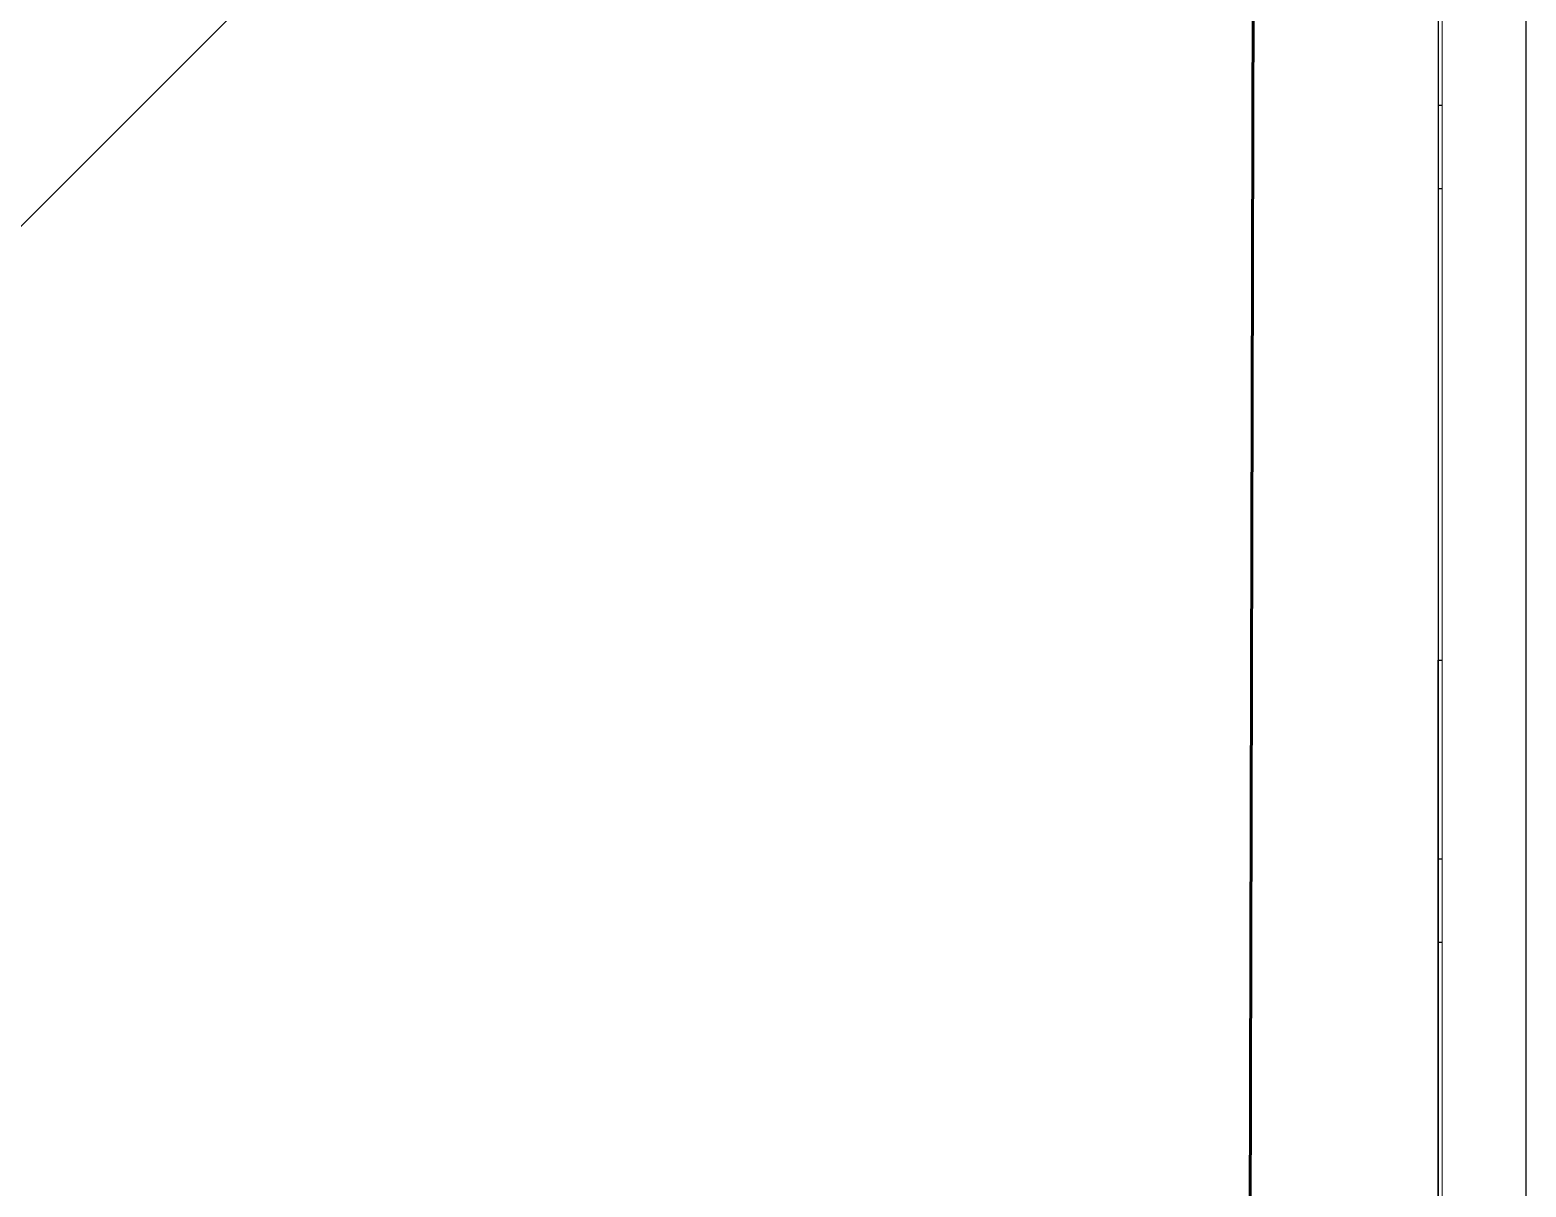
# Model space of a CAD drawing. Header units: millimetres. Extents: x -164500 to 426394, y -23753 to 102118.
# Drawn here: x 106837.5 to 107194.7, y 7921.8 to 8198.1 of the extents above; entities that cross this region are included whole.
import ezdxf

# ---------------------------------------------------------------- set-up
doc = ezdxf.new("R2010")
doc.units = ezdxf.units.MM
for name, color, linetype, lineweight in [('0) шлифовка', 5, 'Continuous', 60), ('1.4) Плинтус ПЛ-4', 6, 'Continuous', 60), ('5.2) Л-1 Линолеум', 100, 'Continuous', 30), ('7.1) НЗ Стяжка на теплый пол', 160, 'Continuous', 30), ('A-FLOR', 7, 'Continuous', 9), ('A-GENM-3', 7, 'Continuous', 5)]:
    doc.layers.add(name, color=color, linetype=linetype, lineweight=lineweight)
doc.layers.add('2) защита вин плитк', color=6, linetype='Continuous')
doc.layers.add('3.2.1) Нал-ой пол 4 вып', color=3, linetype='Continuous')

# ---------------------------------------------------------------- blocks, each defined once
blk = doc.blocks.new('Рисунок_горы - Рисунок_горы-31934381-Объем проектирования 1 этажа')
at = {"layer": 'A-GENM-3'}
for p, q in [((107109, 10341.4), (107109, 6202.65)), ((107109, 8078.45), (107109, 8246.37))]:
    blk.add_line(p, q, dxfattribs=at)
for points, knots in [([(107109, 8222.65), (107109, 8222.65), (107109, 8266.99), (107109, 8298.07), (107109, 8323.36)], [0.82222222, 0.82222222, 0.82222222, 0.82222222, 0.82222223, 0.83345188, 0.83345188, 0.83345188, 0.83345188]), ([(107109, 8246.37), (107109, 8246.37), (107109, 8246.28), (107109, 8246.18), (107109, 8246.07)], [0.7111111111, 0.7111111111, 0.7111111111, 0.7111111111, 0.7111111211, 0.7112541343, 0.7112541343, 0.7112541343, 0.7112541343]), ([(107109, 8148.48), (107109, 8148.48), (107109, 8172.61), (107109, 8198.1), (107109, 8222.65)], [0.8, 0.8, 0.8, 0.8, 0.80000001, 0.82222222, 0.82222222, 0.82222222, 0.82222222]), ([(107109, 8222.65), (107109, 8222.65), (107109, 8198.1), (107109, 8172.61), (107109, 8148.48)], [0.258992806, 0.258992806, 0.258992806, 0.258992806, 0.258992816, 0.26618705, 0.26618705, 0.26618705, 0.26618705]), ([(107109, 7955.53), (107109, 7955.53), (107109, 8012.16), (107109, 8097.93), (107109, 8148.48)], [0.77777778, 0.77777778, 0.77777778, 0.77777778, 0.77777779, 0.8, 0.8, 0.8, 0.8]), ([(107109, 8148.48), (107109, 8148.48), (107109, 8097.93), (107109, 8012.16), (107109, 7955.53)], [0.26618705, 0.26618705, 0.26618705, 0.26618705, 0.26618706, 0.273381295, 0.273381295, 0.273381295, 0.273381295])]:
    blk.add_open_spline(points, degree=3, knots=knots, dxfattribs=at)
for points in [[(107109, 8323.36), (107109, 8298.07), (107109, 8266.99), (107109, 8222.65)], [(107109, 8246.07), (107109, 8246.06), (107109, 8246.05), (107109, 8246.03)], [(107109, 8246.03), (107109, 8246.03), (107109, 8246.02), (107109, 8246.01)], [(107109, 8246.01), (107109, 8245.94), (107109, 8245.87), (107109, 8245.8)], [(107109, 8245.8), (107109, 8245.79), (107109, 8245.78), (107109, 8245.77)], [(107109, 8245.77), (107109, 8245.75), (107109, 8245.73), (107109, 8245.71)], [(107109, 8245.71), (107109, 8245.66), (107109, 8245.61), (107109, 8245.56)], [(107109, 8245.56), (107109, 8245.55), (107109, 8245.54), (107109, 8245.53)], [(107109, 8245.53), (107109, 8245.52), (107109, 8245.5), (107109, 8245.49)], [(107109, 8245.49), (107109, 8245.47), (107109, 8245.44), (107109, 8245.42)], [(107109, 8245.42), (107109, 8245.41), (107109, 8245.39), (107109, 8245.38)], [(107109, 8245.38), (107109, 8245.36), (107109, 8245.34), (107109, 8245.33)], [(107109, 8245.33), (107109, 8245.32), (107109, 8245.31), (107109, 8245.3)], [(107109, 8245.3), (107109, 8245.28), (107109, 8245.27), (107109, 8245.26)], [(107109, 8245.26), (107109, 8245.26), (107109, 8245.25), (107109, 8245.25)], [(107109, 8245.25), (107109, 8245.23), (107109, 8245.22), (107109, 8245.21)], [(107109, 8245.21), (107109, 8245.2), (107109, 8245.19), (107109, 8245.18)], [(107109, 8245.18), (107109, 8244.37), (107109, 8243.34), (107109, 8242.12)], [(107109, 8242.12), (107109, 8241.17), (107109, 8240.09), (107109, 8238.91)], [(107109, 8238.91), (107109, 8238.89), (107109, 8238.88), (107109, 8238.87)], [(107109, 8238.87), (107109, 8238.86), (107109, 8238.85), (107109, 8238.84)], [(107109, 8238.84), (107109, 8238.83), (107109, 8238.82), (107109, 8238.81)], [(107109, 8238.81), (107109, 8238.8), (107109, 8238.79), (107109, 8238.78)], [(107109, 8238.78), (107109, 8238.77), (107109, 8238.76), (107109, 8238.75)], [(107109, 8238.75), (107109, 8238.74), (107109, 8238.73), (107109, 8238.72)], [(107109, 8238.72), (107109, 8238.7), (107109, 8238.69), (107109, 8238.68)], [(107109, 8238.68), (107109, 8238.67), (107109, 8238.66), (107109, 8238.65)], [(107109, 8238.65), (107109, 8238.64), (107109, 8238.63), (107109, 8238.62)], [(107109, 8238.62), (107109, 8238.61), (107109, 8238.6), (107109, 8238.59)], [(107109, 8238.59), (107109, 8238.58), (107109, 8238.57), (107109, 8238.56)], [(107109, 8238.56), (107109, 8238.54), (107109, 8238.53), (107109, 8238.52)], [(107109, 8238.52), (107109, 8238.51), (107109, 8238.5), (107109, 8238.49)], [(107109, 8238.49), (107109, 8238.48), (107109, 8238.47), (107109, 8238.46)], [(107109, 8238.46), (107109, 8238.45), (107109, 8238.44), (107109, 8238.43)], [(107109, 8238.43), (107109, 8238.42), (107109, 8238.41), (107109, 8238.39)], [(107109, 8238.39), (107109, 8238.38), (107109, 8238.37), (107109, 8238.36)], [(107109, 8238.36), (107109, 8238.35), (107109, 8238.34), (107109, 8238.33)], [(107109, 8238.33), (107109, 8238.32), (107109, 8238.31), (107109, 8238.3)], [(107109, 8238.3), (107109, 8238.29), (107109, 8238.28), (107109, 8238.26)], [(107109, 8238.26), (107109, 8238.25), (107109, 8238.24), (107109, 8238.23)], [(107109, 8238.23), (107109, 8238.22), (107109, 8238.21), (107109, 8238.2)], [(107109, 8238.2), (107109, 8238.19), (107109, 8238.18), (107109, 8238.17)], [(107109, 8238.17), (107109, 8238.16), (107109, 8238.15), (107109, 8238.13)], [(107109, 8238.13), (107109, 8238.12), (107109, 8238.11), (107109, 8238.1)], [(107109, 8238.1), (107109, 8238.09), (107109, 8238.08), (107109, 8238.07)], [(107109, 8238.07), (107109, 8238.06), (107109, 8238.05), (107109, 8238.04)], [(107109, 8238.04), (107109, 8238.02), (107109, 8238.01), (107109, 8238)], [(107109, 8238), (107109, 8237.99), (107109, 8237.98), (107109, 8237.97)], [(107109, 8237.97), (107109, 8237.96), (107109, 8237.95), (107109, 8237.94)], [(107109, 8237.94), (107109, 8237.93), (107109, 8237.91), (107109, 8237.9)], [(107109, 8237.9), (107109, 8237.7), (107109, 8237.5), (107109, 8237.3)], [(107109, 8237.3), (107109, 8237.29), (107109, 8237.28), (107109, 8237.27)], [(107109, 8237.27), (107109, 8237.25), (107109, 8237.24), (107109, 8237.23)], [(107109, 8237.23), (107109, 8237.12), (107109, 8237), (107109, 8236.89)], [(107109, 8236.89), (107109, 8236.78), (107109, 8236.68), (107109, 8236.57)], [(107109, 8236.57), (107109, 8236.55), (107109, 8236.53), (107109, 8236.5)], [(107109, 8236.5), (107109, 8236.46), (107109, 8236.41), (107109, 8236.36)], [(107109, 8236.36), (107109, 8236.33), (107109, 8236.29), (107109, 8236.26)], [(107109, 8236.26), (107109, 8236.23), (107109, 8236.21), (107109, 8236.18)], [(107109, 8236.18), (107109, 8236.16), (107109, 8236.14), (107109, 8236.11)], [(107109, 8236.11), (107109, 8236.04), (107109, 8235.97), (107109, 8235.9)], [(107109, 8235.9), (107109, 8235.86), (107109, 8235.83), (107109, 8235.79)], [(107109, 8235.79), (107109, 8235.2), (107109, 8234.59), (107109, 8233.96)], [(107109, 8233.96), (107109, 8233.92), (107109, 8233.88), (107109, 8233.84)], [(107109, 8233.84), (107109, 8233.81), (107109, 8233.79), (107109, 8233.76)], [(107109, 8233.76), (107109, 8233.72), (107109, 8233.68), (107109, 8233.65)], [(107109, 8233.65), (107109, 8233.61), (107109, 8233.57), (107109, 8233.53)], [(107109, 8233.53), (107109, 8233.35), (107109, 8233.16), (107109, 8232.98)], [(107109, 8232.98), (107109, 8232.47), (107109, 8231.96), (107109, 8231.43)], [(107109, 8231.43), (107109, 8231.39), (107109, 8231.35), (107109, 8231.31)], [(107109, 8231.31), (107109, 8231.28), (107109, 8231.25), (107109, 8231.22)], [(107109, 8231.22), (107109, 8231.01), (107109, 8230.8), (107109, 8230.59)], [(107109, 8230.59), (107109, 8230.56), (107109, 8230.53), (107109, 8230.5)], [(107109, 8230.5), (107109, 8230.45), (107109, 8230.39), (107109, 8230.33)], [(107109, 8230.33), (107109, 8230.19), (107109, 8230.05), (107109, 8229.9)], [(107109, 8229.9), (107109, 8229.88), (107109, 8229.85), (107109, 8229.82)], [(107109, 8229.82), (107109, 8229.77), (107109, 8229.73), (107109, 8229.69)], [(107109, 8229.69), (107109, 8229.63), (107109, 8229.57), (107109, 8229.51)], [(107109, 8229.51), (107109, 8229.47), (107109, 8229.43), (107109, 8229.38)], [(107109, 8229.38), (107109, 8229.28), (107109, 8229.18), (107109, 8229.08)], [(107109, 8229.08), (107109, 8229.03), (107109, 8228.99), (107109, 8228.94)], [(107109, 8228.94), (107109, 8225.12), (107109, 8220.79), (107109, 8216.07)], [(107109, 8216.07), (107109, 8216.05), (107109, 8216.03), (107109, 8216.01)], [(107109, 8216.01), (107109, 8216), (107109, 8215.98), (107109, 8215.96)], [(107109, 8215.96), (107109, 8215.94), (107109, 8215.92), (107109, 8215.91)], [(107109, 8215.91), (107109, 8215.89), (107109, 8215.87), (107109, 8215.85)], [(107109, 8215.85), (107109, 8215.83), (107109, 8215.81), (107109, 8215.8)], [(107109, 8215.8), (107109, 8215.78), (107109, 8215.76), (107109, 8215.74)], [(107109, 8215.74), (107109, 8215.72), (107109, 8215.71), (107109, 8215.69)], [(107109, 8215.69), (107109, 8215.67), (107109, 8215.65), (107109, 8215.63)], [(107109, 8215.63), (107109, 8215.61), (107109, 8215.6), (107109, 8215.58)], [(107109, 8215.58), (107109, 8215.56), (107109, 8215.54), (107109, 8215.52)], [(107109, 8215.52), (107109, 8215.5), (107109, 8215.49), (107109, 8215.47)], [(107109, 8215.47), (107109, 8215.45), (107109, 8215.43), (107109, 8215.41)], [(107109, 8215.41), (107109, 8215.39), (107109, 8215.38), (107109, 8215.36)], [(107109, 8215.36), (107109, 8215.34), (107109, 8215.32), (107109, 8215.3)], [(107109, 8215.3), (107109, 8215.28), (107109, 8215.27), (107109, 8215.25)], [(107109, 8215.25), (107109, 8215.23), (107109, 8215.21), (107109, 8215.19)], [(107109, 8215.19), (107109, 8215.17), (107109, 8215.16), (107109, 8215.14)], [(107109, 8215.14), (107109, 8215.12), (107109, 8215.1), (107109, 8215.08)], [(107109, 8215.08), (107109, 8215.06), (107109, 8215.05), (107109, 8215.03)], [(107109, 8215.03), (107109, 8215.01), (107109, 8214.99), (107109, 8214.97)], [(107109, 8214.97), (107109, 8214.95), (107109, 8214.94), (107109, 8214.92)], [(107109, 8214.92), (107109, 8214.9), (107109, 8214.88), (107109, 8214.86)], [(107109, 8214.86), (107109, 8214.84), (107109, 8214.83), (107109, 8214.81)], [(107109, 8214.81), (107109, 8214.79), (107109, 8214.77), (107109, 8214.75)], [(107109, 8214.75), (107109, 8214.73), (107109, 8214.71), (107109, 8214.7)], [(107109, 8214.7), (107109, 8214.68), (107109, 8214.66), (107109, 8214.64)], [(107109, 8214.64), (107109, 8214.62), (107109, 8214.6), (107109, 8214.59)], [(107109, 8214.59), (107109, 8214.57), (107109, 8214.55), (107109, 8214.53)], [(107109, 8214.53), (107109, 8214.51), (107109, 8214.49), (107109, 8214.47)], [(107109, 8214.47), (107109, 8214.46), (107109, 8214.44), (107109, 8214.42)], [(107109, 8214.42), (107109, 8214.4), (107109, 8214.38), (107109, 8214.36)], [(107109, 8214.36), (107109, 8214.03), (107109, 8213.69), (107109, 8213.36)], [(107109, 8213.36), (107109, 8213.34), (107109, 8213.32), (107109, 8213.3)], [(107109, 8213.3), (107109, 8213.28), (107109, 8213.26), (107109, 8213.24)], [(107109, 8213.24), (107109, 8213.06), (107109, 8212.87), (107109, 8212.68)], [(107109, 8212.68), (107109, 8212.51), (107109, 8212.34), (107109, 8212.17)], [(107109, 8212.17), (107109, 8212.13), (107109, 8212.09), (107109, 8212.06)], [(107109, 8212.06), (107109, 8211.98), (107109, 8211.9), (107109, 8211.83)], [(107109, 8211.83), (107109, 8211.77), (107109, 8211.71), (107109, 8211.66)], [(107109, 8211.66), (107109, 8211.62), (107109, 8211.58), (107109, 8211.54)], [(107109, 8211.54), (107109, 8211.5), (107109, 8211.47), (107109, 8211.43)], [(107109, 8211.43), (107109, 8211.31), (107109, 8211.2), (107109, 8211.08)], [(107109, 8211.08), (107109, 8211.03), (107109, 8210.97), (107109, 8210.91)], [(107109, 8210.91), (107109, 8209.97), (107109, 8209.02), (107109, 8208.05)], [(107109, 8208.05), (107109, 8207.99), (107109, 8207.93), (107109, 8207.87)], [(107109, 8207.87), (107109, 8207.83), (107109, 8207.79), (107109, 8207.75)], [(107109, 8207.75), (107109, 8207.69), (107109, 8207.63), (107109, 8207.58)], [(107109, 8207.58), (107109, 8207.52), (107109, 8207.46), (107109, 8207.4)], [(107109, 8207.4), (107109, 8207.12), (107109, 8206.84), (107109, 8206.56)], [(107109, 8206.56), (107109, 8205.8), (107109, 8205.04), (107109, 8204.26)], [(107109, 8204.26), (107109, 8204.2), (107109, 8204.14), (107109, 8204.08)], [(107109, 8204.08), (107109, 8204.04), (107109, 8204), (107109, 8203.96)], [(107109, 8203.96), (107109, 8203.65), (107109, 8203.35), (107109, 8203.04)], [(107109, 8203.04), (107109, 8203), (107109, 8202.96), (107109, 8202.91)], [(107109, 8202.91), (107109, 8202.83), (107109, 8202.75), (107109, 8202.67)], [(107109, 8202.67), (107109, 8202.46), (107109, 8202.26), (107109, 8202.05)], [(107109, 8202.05), (107109, 8202.01), (107109, 8201.97), (107109, 8201.92)], [(107109, 8201.92), (107109, 8201.86), (107109, 8201.8), (107109, 8201.74)], [(107109, 8201.74), (107109, 8201.66), (107109, 8201.57), (107109, 8201.49)], [(107109, 8201.49), (107109, 8201.43), (107109, 8201.37), (107109, 8201.3)], [(107109, 8201.3), (107109, 8201.16), (107109, 8201.01), (107109, 8200.87)], [(107109, 8200.87), (107109, 8200.8), (107109, 8200.74), (107109, 8200.68)], [(107109, 8200.68), (107109, 8195.25), (107109, 8189.52), (107109, 8183.59)], [(107109, 8183.59), (107109, 8183.57), (107109, 8183.55), (107109, 8183.52)], [(107109, 8183.52), (107109, 8183.5), (107109, 8183.48), (107109, 8183.46)], [(107109, 8183.46), (107109, 8183.43), (107109, 8183.41), (107109, 8183.39)], [(107109, 8183.39), (107109, 8183.37), (107109, 8183.34), (107109, 8183.32)], [(107109, 8183.32), (107109, 8183.3), (107109, 8183.27), (107109, 8183.25)], [(107109, 8183.25), (107109, 8183.23), (107109, 8183.21), (107109, 8183.18)], [(107109, 8183.18), (107109, 8183.16), (107109, 8183.14), (107109, 8183.11)], [(107109, 8183.11), (107109, 8183.09), (107109, 8183.07), (107109, 8183.05)], [(107109, 8183.05), (107109, 8183.02), (107109, 8183), (107109, 8182.98)], [(107109, 8182.98), (107109, 8182.95), (107109, 8182.93), (107109, 8182.91)], [(107109, 8182.91), (107109, 8182.89), (107109, 8182.86), (107109, 8182.84)], [(107109, 8182.84), (107109, 8182.82), (107109, 8182.79), (107109, 8182.77)], [(107109, 8182.77), (107109, 8182.75), (107109, 8182.73), (107109, 8182.7)], [(107109, 8182.7), (107109, 8182.68), (107109, 8182.66), (107109, 8182.63)], [(107109, 8182.63), (107109, 8182.61), (107109, 8182.59), (107109, 8182.56)], [(107109, 8182.56), (107109, 8182.54), (107109, 8182.52), (107109, 8182.5)], [(107109, 8182.5), (107109, 8182.47), (107109, 8182.45), (107109, 8182.43)], [(107109, 8182.43), (107109, 8182.4), (107109, 8182.38), (107109, 8182.36)], [(107109, 8182.36), (107109, 8182.34), (107109, 8182.31), (107109, 8182.29)], [(107109, 8182.29), (107109, 8182.27), (107109, 8182.24), (107109, 8182.22)], [(107109, 8182.22), (107109, 8182.2), (107109, 8182.18), (107109, 8182.15)], [(107109, 8182.15), (107109, 8182.13), (107109, 8182.11), (107109, 8182.08)], [(107109, 8182.08), (107109, 8182.06), (107109, 8182.04), (107109, 8182.01)], [(107109, 8182.01), (107109, 8181.99), (107109, 8181.97), (107109, 8181.95)], [(107109, 8181.95), (107109, 8181.92), (107109, 8181.9), (107109, 8181.88)], [(107109, 8181.88), (107109, 8181.85), (107109, 8181.83), (107109, 8181.81)], [(107109, 8181.81), (107109, 8181.79), (107109, 8181.76), (107109, 8181.74)], [(107109, 8181.74), (107109, 8181.72), (107109, 8181.69), (107109, 8181.67)], [(107109, 8181.67), (107109, 8181.65), (107109, 8181.62), (107109, 8181.6)], [(107109, 8181.6), (107109, 8181.58), (107109, 8181.56), (107109, 8181.53)], [(107109, 8181.53), (107109, 8181.51), (107109, 8181.49), (107109, 8181.46)], [(107109, 8181.46), (107109, 8181.05), (107109, 8180.64), (107109, 8180.22)], [(107109, 8180.22), (107109, 8180.2), (107109, 8180.17), (107109, 8180.15)], [(107109, 8180.15), (107109, 8180.13), (107109, 8180.1), (107109, 8180.08)], [(107109, 8180.08), (107109, 8179.85), (107109, 8179.62), (107109, 8179.39)], [(107109, 8179.39), (107109, 8179.18), (107109, 8178.97), (107109, 8178.76)], [(107109, 8178.76), (107109, 8178.71), (107109, 8178.67), (107109, 8178.62)], [(107109, 8178.62), (107109, 8178.53), (107109, 8178.44), (107109, 8178.34)], [(107109, 8178.34), (107109, 8178.27), (107109, 8178.2), (107109, 8178.13)], [(107109, 8178.13), (107109, 8178.09), (107109, 8178.04), (107109, 8177.99)], [(107109, 8177.99), (107109, 8177.95), (107109, 8177.9), (107109, 8177.86)], [(107109, 8177.86), (107109, 8177.72), (107109, 8177.58), (107109, 8177.44)], [(107109, 8177.44), (107109, 8177.37), (107109, 8177.3), (107109, 8177.23)], [(107109, 8177.23), (107109, 8176.08), (107109, 8174.94), (107109, 8173.78)], [(107109, 8173.78), (107109, 8173.71), (107109, 8173.64), (107109, 8173.57)], [(107109, 8173.57), (107109, 8173.52), (107109, 8173.48), (107109, 8173.43)], [(107109, 8173.43), (107109, 8173.36), (107109, 8173.29), (107109, 8173.22)], [(107109, 8173.22), (107109, 8173.15), (107109, 8173.07), (107109, 8173)], [(107109, 8173), (107109, 8172.67), (107109, 8172.34), (107109, 8172.01)], [(107109, 8172.01), (107109, 8171.11), (107109, 8170.21), (107109, 8169.31)], [(107109, 8169.31), (107109, 8169.24), (107109, 8169.16), (107109, 8169.09)], [(107109, 8169.09), (107109, 8169.04), (107109, 8169), (107109, 8168.95)], [(107109, 8168.95), (107109, 8168.59), (107109, 8168.23), (107109, 8167.88)], [(107109, 8167.88), (107109, 8167.83), (107109, 8167.78), (107109, 8167.73)], [(107109, 8167.73), (107109, 8167.66), (107109, 8167.59), (107109, 8167.52)], [(107109, 8167.52), (107109, 8167.49), (107109, 8167.47), (107109, 8167.45)], [(107109, 8167.45), (107109, 8116.95), (107109, 8058.75), (107109, 8045.15)], [(107109, 8077.99), (107109, 8078.02), (107109, 8078.04), (107109, 8078.06)], [(107109, 8077.92), (107109, 8077.95), (107109, 8077.97), (107109, 8077.99)], [(107109, 8077.91), (107109, 8077.91), (107109, 8077.92), (107109, 8077.92)], [(107109, 8077.89), (107109, 8077.9), (107109, 8077.9), (107109, 8077.91)], [(107109, 8077.88), (107109, 8077.89), (107109, 8077.89), (107109, 8077.89)], [(107109, 8077.87), (107109, 8077.87), (107109, 8077.88), (107109, 8077.88)], [(107109, 8077.6), (107109, 8077.69), (107109, 8077.78), (107109, 8077.87)], [(107109, 8077.58), (107109, 8077.59), (107109, 8077.59), (107109, 8077.6)], [(107109, 8077.57), (107109, 8077.58), (107109, 8077.58), (107109, 8077.58)], [(107109, 8077.57), (107109, 8077.57), (107109, 8077.57), (107109, 8077.57)], [(107109, 8077.55), (107109, 8077.56), (107109, 8077.56), (107109, 8077.57)], [(107109, 8077.54), (107109, 8077.55), (107109, 8077.55), (107109, 8077.55)], [(107109, 8077.53), (107109, 8077.53), (107109, 8077.54), (107109, 8077.54)], [(107109, 8077.52), (107109, 8077.52), (107109, 8077.52), (107109, 8077.53)], [(107109, 8077.5), (107109, 8077.51), (107109, 8077.51), (107109, 8077.52)], [(107109, 8077.48), (107109, 8077.49), (107109, 8077.5), (107109, 8077.5)], [(107109, 8077.46), (107109, 8077.47), (107109, 8077.48), (107109, 8077.48)], [(107109, 8077.45), (107109, 8077.45), (107109, 8077.45), (107109, 8077.46)], [(107109, 8077.39), (107109, 8077.41), (107109, 8077.43), (107109, 8077.45)], [(107109, 8077.32), (107109, 8077.34), (107109, 8077.36), (107109, 8077.39)], [(107109, 8077.31), (107109, 8077.31), (107109, 8077.32), (107109, 8077.32)], [(107109, 8077.3), (107109, 8077.31), (107109, 8077.31), (107109, 8077.31)], [(107109, 8077.18), (107109, 8077.22), (107109, 8077.26), (107109, 8077.3)], [(107109, 8077.17), (107109, 8077.17), (107109, 8077.18), (107109, 8077.18)], [(107109, 8077.16), (107109, 8077.17), (107109, 8077.17), (107109, 8077.17)], [(107109, 8077.16), (107109, 8077.16), (107109, 8077.16), (107109, 8077.16)], [(107109, 8077.15), (107109, 8077.15), (107109, 8077.15), (107109, 8077.16)], [(107109, 8077.14), (107109, 8077.14), (107109, 8077.15), (107109, 8077.15)], [(107109, 8077.13), (107109, 8077.14), (107109, 8077.14), (107109, 8077.14)], [(107109, 8077.13), (107109, 8077.13), (107109, 8077.13), (107109, 8077.13)], [(107109, 8077.12), (107109, 8077.12), (107109, 8077.13), (107109, 8077.13)], [(107109, 8077.11), (107109, 8077.12), (107109, 8077.12), (107109, 8077.12)], [(107109, 8077.11), (107109, 8077.11), (107109, 8077.11), (107109, 8077.11)], [(107109, 8077.1), (107109, 8077.1), (107109, 8077.1), (107109, 8077.11)], [(107109, 8077.09), (107109, 8077.09), (107109, 8077.1), (107109, 8077.1)], [(107109, 8077.08), (107109, 8077.09), (107109, 8077.09), (107109, 8077.09)], [(107109, 8077.08), (107109, 8077.08), (107109, 8077.08), (107109, 8077.08)], [(107109, 8077.07), (107109, 8077.07), (107109, 8077.07), (107109, 8077.08)], [(107109, 8077.06), (107109, 8077.06), (107109, 8077.07), (107109, 8077.07)], [(107109, 8077.05), (107109, 8077.06), (107109, 8077.06), (107109, 8077.06)], [(107109, 8077.05), (107109, 8077.05), (107109, 8077.05), (107109, 8077.05)], [(107109, 8077.04), (107109, 8077.04), (107109, 8077.04), (107109, 8077.05)], [(107109, 8077.03), (107109, 8077.03), (107109, 8077.04), (107109, 8077.04)], [(107109, 8077.02), (107109, 8077.03), (107109, 8077.03), (107109, 8077.03)], [(107109, 8077.02), (107109, 8077.02), (107109, 8077.02), (107109, 8077.02)], [(107109, 8077.01), (107109, 8077.01), (107109, 8077.01), (107109, 8077.02)], [(107109, 8077), (107109, 8077), (107109, 8077.01), (107109, 8077.01)], [(107109, 8076.99), (107109, 8077), (107109, 8077), (107109, 8077)], [(107109, 8076.99), (107109, 8076.99), (107109, 8076.99), (107109, 8076.99)], [(107109, 8076.98), (107109, 8076.98), (107109, 8076.98), (107109, 8076.99)], [(107109, 8076.97), (107109, 8076.97), (107109, 8076.98), (107109, 8076.98)], [(107109, 8076.96), (107109, 8076.97), (107109, 8076.97), (107109, 8076.97)], [(107109, 8076.96), (107109, 8076.96), (107109, 8076.96), (107109, 8076.96)], [(107109, 8076.95), (107109, 8076.95), (107109, 8076.95), (107109, 8076.96)], [(107109, 8076.3), (107109, 8076.53), (107109, 8076.75), (107109, 8076.95)], [(107109, 8074.47), (107109, 8075.15), (107109, 8075.77), (107109, 8076.3)], [(107109, 8074.43), (107109, 8074.44), (107109, 8074.45), (107109, 8074.47)], [(107109, 8074.35), (107109, 8074.38), (107109, 8074.4), (107109, 8074.43)], [(107109, 8074.32), (107109, 8074.33), (107109, 8074.34), (107109, 8074.35)], [(107109, 8074.27), (107109, 8074.29), (107109, 8074.3), (107109, 8074.32)], [(107109, 8074.24), (107109, 8074.25), (107109, 8074.26), (107109, 8074.27)], [(107109, 8074.21), (107109, 8074.22), (107109, 8074.23), (107109, 8074.24)], [(107109, 8074.1), (107109, 8074.14), (107109, 8074.17), (107109, 8074.21)], [(107109, 8074.05), (107109, 8074.07), (107109, 8074.08), (107109, 8074.1)], [(107109, 8074.03), (107109, 8074.03), (107109, 8074.04), (107109, 8074.05)], [(107109, 8073.85), (107109, 8073.91), (107109, 8073.97), (107109, 8074.03)], [(107109, 8073.82), (107109, 8073.83), (107109, 8073.84), (107109, 8073.85)], [(107109, 8073.79), (107109, 8073.8), (107109, 8073.81), (107109, 8073.82)], [(107109, 8073.32), (107109, 8073.48), (107109, 8073.64), (107109, 8073.79)], [(107109, 8073.15), (107109, 8073.21), (107109, 8073.27), (107109, 8073.32)], [(107109, 8073.11), (107109, 8073.12), (107109, 8073.14), (107109, 8073.15)], [(107109, 8073.07), (107109, 8073.09), (107109, 8073.1), (107109, 8073.11)], [(107109, 8073.05), (107109, 8073.06), (107109, 8073.06), (107109, 8073.07)], [(107109, 8073.01), (107109, 8073.02), (107109, 8073.03), (107109, 8073.05)], [(107109, 8072.37), (107109, 8072.59), (107109, 8072.8), (107109, 8073.01)], [(107109, 8072.33), (107109, 8072.35), (107109, 8072.36), (107109, 8072.37)], [(107109, 8072.25), (107109, 8072.28), (107109, 8072.31), (107109, 8072.33)], [(107109, 8072.23), (107109, 8072.24), (107109, 8072.24), (107109, 8072.25)], [(107109, 8072.2), (107109, 8072.21), (107109, 8072.22), (107109, 8072.23)], [(107109, 8072.16), (107109, 8072.17), (107109, 8072.19), (107109, 8072.2)], [(107109, 8072.11), (107109, 8072.12), (107109, 8072.14), (107109, 8072.16)], [(107109, 8072.08), (107109, 8072.09), (107109, 8072.1), (107109, 8072.11)], [(107109, 8071.96), (107109, 8072), (107109, 8072.04), (107109, 8072.08)], [(107109, 8071.82), (107109, 8071.87), (107109, 8071.91), (107109, 8071.96)], [(107109, 8071.81), (107109, 8071.81), (107109, 8071.82), (107109, 8071.82)], [(107109, 8071.79), (107109, 8071.8), (107109, 8071.8), (107109, 8071.81)], [(107109, 8071.55), (107109, 8071.63), (107109, 8071.71), (107109, 8071.79)], [(107109, 8071.53), (107109, 8071.54), (107109, 8071.54), (107109, 8071.55)], [(107109, 8071.52), (107109, 8071.52), (107109, 8071.53), (107109, 8071.53)], [(107109, 8071.5), (107109, 8071.51), (107109, 8071.51), (107109, 8071.52)], [(107109, 8071.49), (107109, 8071.5), (107109, 8071.5), (107109, 8071.5)], [(107109, 8071.48), (107109, 8071.48), (107109, 8071.49), (107109, 8071.49)], [(107109, 8071.46), (107109, 8071.47), (107109, 8071.47), (107109, 8071.48)], [(107109, 8071.45), (107109, 8071.45), (107109, 8071.46), (107109, 8071.46)], [(107109, 8071.43), (107109, 8071.44), (107109, 8071.44), (107109, 8071.45)], [(107109, 8071.42), (107109, 8071.43), (107109, 8071.43), (107109, 8071.43)], [(107109, 8071.41), (107109, 8071.41), (107109, 8071.42), (107109, 8071.42)], [(107109, 8071.39), (107109, 8071.4), (107109, 8071.4), (107109, 8071.41)], [(107109, 8071.38), (107109, 8071.38), (107109, 8071.39), (107109, 8071.39)], [(107109, 8071.37), (107109, 8071.37), (107109, 8071.37), (107109, 8071.38)], [(107109, 8071.35), (107109, 8071.36), (107109, 8071.36), (107109, 8071.37)], [(107109, 8071.34), (107109, 8071.34), (107109, 8071.35), (107109, 8071.35)], [(107109, 8071.32), (107109, 8071.33), (107109, 8071.33), (107109, 8071.34)], [(107109, 8071.31), (107109, 8071.31), (107109, 8071.32), (107109, 8071.32)], [(107109, 8071.3), (107109, 8071.3), (107109, 8071.3), (107109, 8071.31)], [(107109, 8071.28), (107109, 8071.29), (107109, 8071.29), (107109, 8071.3)], [(107109, 8071.27), (107109, 8071.27), (107109, 8071.28), (107109, 8071.28)], [(107109, 8071.25), (107109, 8071.26), (107109, 8071.26), (107109, 8071.27)], [(107109, 8071.24), (107109, 8071.24), (107109, 8071.25), (107109, 8071.25)], [(107109, 8071.22), (107109, 8071.23), (107109, 8071.23), (107109, 8071.24)], [(107109, 8071.21), (107109, 8071.22), (107109, 8071.22), (107109, 8071.22)], [(107109, 8071.2), (107109, 8071.2), (107109, 8071.21), (107109, 8071.21)], [(107109, 8071.18), (107109, 8071.19), (107109, 8071.19), (107109, 8071.2)], [(107109, 8071.17), (107109, 8071.17), (107109, 8071.18), (107109, 8071.18)], [(107109, 8071.15), (107109, 8071.16), (107109, 8071.16), (107109, 8071.17)], [(107109, 8071.14), (107109, 8071.14), (107109, 8071.15), (107109, 8071.15)], [(107109, 8071.13), (107109, 8071.13), (107109, 8071.14), (107109, 8071.14)], [(107109, 8071.11), (107109, 8071.12), (107109, 8071.12), (107109, 8071.13)], [(107109, 8067.16), (107109, 8068.56), (107109, 8069.89), (107109, 8071.11)], [(107109, 8067.11), (107109, 8067.13), (107109, 8067.14), (107109, 8067.16)], [(107109, 8067), (107109, 8067.04), (107109, 8067.07), (107109, 8067.11)], [(107109, 8066.95), (107109, 8066.97), (107109, 8066.98), (107109, 8067)], [(107109, 8066.88), (107109, 8066.91), (107109, 8066.93), (107109, 8066.95)], [(107109, 8066.84), (107109, 8066.85), (107109, 8066.87), (107109, 8066.88)], [(107109, 8066.8), (107109, 8066.81), (107109, 8066.82), (107109, 8066.84)], [(107109, 8066.64), (107109, 8066.69), (107109, 8066.75), (107109, 8066.8)], [(107109, 8066.57), (107109, 8066.6), (107109, 8066.62), (107109, 8066.64)], [(107109, 8066.54), (107109, 8066.55), (107109, 8066.56), (107109, 8066.57)], [(107109, 8066.3), (107109, 8066.38), (107109, 8066.46), (107109, 8066.54)], [(107109, 8066.26), (107109, 8066.27), (107109, 8066.29), (107109, 8066.3)], [(107109, 8066.21), (107109, 8066.23), (107109, 8066.25), (107109, 8066.26)], [(107109, 8065.59), (107109, 8065.8), (107109, 8066.01), (107109, 8066.21)], [(107109, 8065.35), (107109, 8065.43), (107109, 8065.51), (107109, 8065.59)], [(107109, 8065.3), (107109, 8065.32), (107109, 8065.34), (107109, 8065.35)], [(107109, 8065.25), (107109, 8065.27), (107109, 8065.29), (107109, 8065.3)], [(107109, 8065.22), (107109, 8065.23), (107109, 8065.24), (107109, 8065.25)], [(107109, 8065.17), (107109, 8065.18), (107109, 8065.2), (107109, 8065.22)], [(107109, 8064.34), (107109, 8064.62), (107109, 8064.89), (107109, 8065.17)], [(107109, 8064.29), (107109, 8064.31), (107109, 8064.32), (107109, 8064.34)], [(107109, 8064.19), (107109, 8064.22), (107109, 8064.26), (107109, 8064.29)], [(107109, 8064.15), (107109, 8064.17), (107109, 8064.18), (107109, 8064.19)], [(107109, 8064.12), (107109, 8064.13), (107109, 8064.14), (107109, 8064.15)], [(107109, 8064.07), (107109, 8064.09), (107109, 8064.1), (107109, 8064.12)], [(107109, 8064), (107109, 8064.02), (107109, 8064.05), (107109, 8064.07)], [(107109, 8063.97), (107109, 8063.98), (107109, 8063.99), (107109, 8064)], [(107109, 8063.81), (107109, 8063.87), (107109, 8063.92), (107109, 8063.97)], [(107109, 8063.64), (107109, 8063.7), (107109, 8063.76), (107109, 8063.81)], [(107109, 8063.63), (107109, 8063.63), (107109, 8063.64), (107109, 8063.64)], [(107109, 8063.61), (107109, 8063.61), (107109, 8063.62), (107109, 8063.63)], [(107109, 8063.3), (107109, 8063.4), (107109, 8063.51), (107109, 8063.61)], [(107109, 8063.28), (107109, 8063.29), (107109, 8063.29), (107109, 8063.3)], [(107109, 8063.27), (107109, 8063.27), (107109, 8063.28), (107109, 8063.28)], [(107109, 8063.25), (107109, 8063.25), (107109, 8063.26), (107109, 8063.27)], [(107109, 8063.23), (107109, 8063.24), (107109, 8063.24), (107109, 8063.25)], [(107109, 8063.21), (107109, 8063.22), (107109, 8063.23), (107109, 8063.23)], [(107109, 8063.2), (107109, 8063.2), (107109, 8063.21), (107109, 8063.21)], [(107109, 8063.18), (107109, 8063.19), (107109, 8063.19), (107109, 8063.2)], [(107109, 8063.16), (107109, 8063.17), (107109, 8063.17), (107109, 8063.18)], [(107109, 8063.15), (107109, 8063.15), (107109, 8063.16), (107109, 8063.16)], [(107109, 8063.13), (107109, 8063.13), (107109, 8063.14), (107109, 8063.15)], [(107109, 8063.11), (107109, 8063.12), (107109, 8063.12), (107109, 8063.13)], [(107109, 8063.09), (107109, 8063.1), (107109, 8063.11), (107109, 8063.11)], [(107109, 8063.08), (107109, 8063.08), (107109, 8063.09), (107109, 8063.09)], [(107109, 8063.06), (107109, 8063.07), (107109, 8063.07), (107109, 8063.08)], [(107109, 8063.04), (107109, 8063.05), (107109, 8063.05), (107109, 8063.06)], [(107109, 8063.02), (107109, 8063.03), (107109, 8063.04), (107109, 8063.04)], [(107109, 8063.01), (107109, 8063.01), (107109, 8063.02), (107109, 8063.02)], [(107109, 8062.99), (107109, 8063), (107109, 8063), (107109, 8063.01)], [(107109, 8062.97), (107109, 8062.98), (107109, 8062.98), (107109, 8062.99)], [(107109, 8062.96), (107109, 8062.96), (107109, 8062.97), (107109, 8062.97)], [(107109, 8062.94), (107109, 8062.94), (107109, 8062.95), (107109, 8062.96)], [(107109, 8062.92), (107109, 8062.93), (107109, 8062.93), (107109, 8062.94)], [(107109, 8062.9), (107109, 8062.91), (107109, 8062.92), (107109, 8062.92)], [(107109, 8062.89), (107109, 8062.89), (107109, 8062.9), (107109, 8062.9)], [(107109, 8062.87), (107109, 8062.88), (107109, 8062.88), (107109, 8062.89)], [(107109, 8062.85), (107109, 8062.86), (107109, 8062.86), (107109, 8062.87)], [(107109, 8062.84), (107109, 8062.84), (107109, 8062.85), (107109, 8062.85)], [(107109, 8062.82), (107109, 8062.82), (107109, 8062.83), (107109, 8062.84)], [(107109, 8062.8), (107109, 8062.81), (107109, 8062.81), (107109, 8062.82)], [(107109, 8062.78), (107109, 8062.79), (107109, 8062.8), (107109, 8062.8)], [(107109, 8062.77), (107109, 8062.77), (107109, 8062.78), (107109, 8062.78)], [(107109, 8058.83), (107109, 8060.15), (107109, 8061.47), (107109, 8062.77)], [(107109, 8058.22), (107109, 8058.42), (107109, 8058.63), (107109, 8058.83)], [(107109, 8058.17), (107109, 8058.18), (107109, 8058.2), (107109, 8058.22)], [(107109, 8058.04), (107109, 8058.09), (107109, 8058.13), (107109, 8058.17)], [(107109, 8057.99), (107109, 8058.01), (107109, 8058.03), (107109, 8058.04)], [(107109, 8057.92), (107109, 8057.94), (107109, 8057.97), (107109, 8057.99)], [(107109, 8057.87), (107109, 8057.89), (107109, 8057.9), (107109, 8057.92)], [(107109, 8057.83), (107109, 8057.85), (107109, 8057.86), (107109, 8057.87)]]:
    blk.add_open_spline(points, degree=3, dxfattribs=at)

msp = doc.modelspace()

# ---------------------------------------------------------------- hatches: boundary and pattern name
at = {"layer": '0) шлифовка', "true_color": 0x2776bb}
h = msp.add_hatch(dxfattribs=at)
h.set_pattern_fill('ANSI31', color=152, scale=222, angle=110)
h.paths.add_polyline_path([(107122.766, 5322.081), (107116.733, 5322.095), (107117.829, 5788.936), (107129.595, 8231.556), (107131.123, 8882.194), (107131.12, 8883.103), (107125.092, 8883.118), (107128.012, 10127.027), (101695.702, 10139.779), (101695.702, 5042.938), (101675.702, 2948.652), (101675.702, 2843.938), (101683.702, 2843.938), (101683.702, 2788.938), (101754.702, 2788.938), (101754.702, 2728.938), (101724.702, 2728.938), (101674.702, 2738.938), (101674.702, 2773.938), (101666.702, 2773.938), (101666.702, 2788.938), (101618.804, 2788.938), (101613.161, 384.938), (101633.702, 384.938), (101633.702, 1388.938), (101634.702, 1388.938), (101666.702, 1388.938), (101666.702, 1403.938), (101674.702, 1438.938), (101724.702, 1438.938), (101724.702, 1448.938), (101754.702, 1448.938), (101754.702, 1388.938), (101683.702, 1388.938), (101683.702, 1333.938), (101675.702, 384.938), (101935.702, 384.938), (101935.702, 34.938), (102944.702, 34.938), (105244.702, 34.938), (105510.35, 34.938), (105510.908, 272.796), (105573.702, 272.649), (105573.702, 384.938), (106095.702, 384.938), (106095.702, 34.938), (106294.702, 34.938), (107110.354, 34.938), (107110.952, 289.481), (107110.959, 292.698), (107116.121, 2491.552), (107116.667, 2724.096), (107110.635, 2724.111), (107111.566, 3120.882)])
at = {"layer": '2) защита вин плитк'}
h = msp.add_hatch(dxfattribs=at)
h.set_pattern_fill('ANSI31', color=256, scale=222)
h.paths.add_polyline_path([(107122.766, 5322.081), (107116.733, 5322.095), (107117.829, 5788.936), (107129.595, 8231.556), (107131.123, 8882.194), (107131.12, 8883.103), (107125.092, 8883.118), (107128.012, 10127.027), (101695.702, 10139.779), (101695.702, 5042.938), (101675.702, 2948.652), (101675.702, 2843.938), (101683.702, 2843.938), (101683.702, 2788.938), (101754.702, 2788.938), (101754.702, 2728.938), (101724.702, 2728.938), (101674.702, 2738.938), (101674.702, 2773.938), (101666.702, 2773.938), (101666.702, 2788.938), (101618.804, 2788.938), (101613.161, 384.938), (101633.702, 384.938), (101633.702, 1388.938), (101634.702, 1388.938), (101666.702, 1388.938), (101666.702, 1403.938), (101674.702, 1438.938), (101724.702, 1438.938), (101724.702, 1448.938), (101754.702, 1448.938), (101754.702, 1388.938), (101683.702, 1388.938), (101683.702, 1333.938), (101675.702, 384.938), (101935.702, 384.938), (101935.702, 34.938), (102944.702, 34.938), (105244.702, 34.938), (105510.35, 34.938), (105510.908, 272.796), (105573.702, 272.649), (105573.702, 384.938), (106095.702, 384.938), (106095.702, 34.938), (106294.702, 34.938), (107110.354, 34.938), (107110.952, 289.481), (107110.959, 292.698), (107116.121, 2491.552), (107116.667, 2724.096), (107110.635, 2724.111), (107111.566, 3120.882)])
at = {"layer": '3.2.1) Нал-ой пол 4 вып'}
h = msp.add_hatch(dxfattribs=at)
h.set_pattern_fill('ANSI31', color=256, scale=300)
h.paths.add_polyline_path([(107122.766, 5349.917), (107116.733, 5349.931), (107117.829, 5816.772), (107129.595, 8259.392), (107131.123, 8910.03), (107131.12, 8910.94), (107125.092, 8910.954), (107128.012, 10154.863), (101695.702, 10167.615), (101695.702, 5070.774), (101675.702, 2976.488), (101675.702, 2871.774), (101683.702, 2871.774), (101683.702, 2816.774), (101754.702, 2816.774), (101754.702, 2756.774), (101724.702, 2756.774), (101674.702, 2766.774), (101674.702, 2801.774), (101666.702, 2801.774), (101666.702, 2816.774), (101618.804, 2816.774), (101613.161, 412.774), (101633.702, 412.774), (101633.702, 1416.774), (101634.702, 1416.774), (101666.702, 1416.774), (101666.702, 1431.774), (101674.702, 1466.774), (101724.702, 1466.774), (101724.702, 1476.774), (101754.702, 1476.774), (101754.702, 1416.774), (101683.702, 1416.774), (101683.702, 1361.774), (101675.702, 412.774), (101935.702, 412.774), (101935.702, 62.774), (102944.702, 62.774), (105244.702, 62.774), (105510.35, 62.774), (105510.908, 300.632), (105573.702, 300.485), (105573.702, 412.774), (106095.702, 412.774), (106095.702, 62.774), (106294.702, 62.774), (107110.354, 62.774), (107110.952, 317.318), (107110.959, 320.534), (107116.121, 2519.389), (107116.667, 2751.933), (107110.635, 2751.947), (107111.566, 3148.718)])
at = {"layer": '5.2) Л-1 Линолеум'}
h = msp.add_hatch(dxfattribs=at)
h.set_pattern_fill('ANSI37', color=256, scale=300)
h.paths.add_polyline_path([(107122.766, 5349.917), (107116.733, 5349.931), (107117.829, 5816.772), (107129.595, 8259.392), (107131.123, 8910.03), (107131.12, 8910.94), (107125.092, 8910.954), (107128.012, 10154.863), (101695.702, 10167.615), (101695.702, 5070.774), (101675.702, 2976.488), (101675.702, 2871.774), (101683.702, 2871.774), (101683.702, 2816.774), (101754.702, 2816.774), (101754.702, 2756.774), (101724.702, 2756.774), (101674.702, 2766.774), (101674.702, 2801.774), (101666.702, 2801.774), (101666.702, 2816.774), (101618.804, 2816.774), (101613.161, 412.774), (101633.702, 412.774), (101633.702, 1416.774), (101634.702, 1416.774), (101666.702, 1416.774), (101666.702, 1431.774), (101674.702, 1466.774), (101724.702, 1466.774), (101724.702, 1476.774), (101754.702, 1476.774), (101754.702, 1416.774), (101683.702, 1416.774), (101683.702, 1361.774), (101675.702, 412.774), (101935.702, 412.774), (101935.702, 62.774), (102944.702, 62.774), (105244.702, 62.774), (105510.35, 62.774), (105510.908, 300.632), (105573.702, 300.485), (105573.702, 412.774), (106095.702, 412.774), (106095.702, 62.774), (106294.702, 62.774), (107110.354, 62.774), (107110.952, 317.318), (107110.959, 320.534), (107116.121, 2519.389), (107116.667, 2751.933), (107110.635, 2751.947), (107111.566, 3148.718)])
at = {"layer": '7.1) НЗ Стяжка на теплый пол'}
h = msp.add_hatch(dxfattribs=at)
h.set_pattern_fill('ANSI31', color=256, scale=333)
h.paths.add_polyline_path([(107122.766, 5322.081), (107116.733, 5322.095), (107117.829, 5788.936), (107129.595, 8231.556), (107131.123, 8882.194), (107131.12, 8883.103), (107125.092, 8883.118), (107128.012, 10127.027), (101695.702, 10139.779), (101695.702, 5042.938), (101675.702, 2948.652), (101675.702, 2843.938), (101683.702, 2843.938), (101683.702, 2788.938), (101754.702, 2788.938), (101754.702, 2728.938), (101724.702, 2728.938), (101674.702, 2738.938), (101674.702, 2773.938), (101666.702, 2773.938), (101666.702, 2788.938), (101618.804, 2788.938), (101613.161, 384.938), (101633.702, 384.938), (101633.702, 1388.938), (101634.702, 1388.938), (101666.702, 1388.938), (101666.702, 1403.938), (101674.702, 1438.938), (101724.702, 1438.938), (101724.702, 1448.938), (101754.702, 1448.938), (101754.702, 1388.938), (101683.702, 1388.938), (101683.702, 1333.938), (101675.702, 384.938), (101935.702, 384.938), (101935.702, 34.938), (102944.702, 34.938), (105244.702, 34.938), (105510.35, 34.938), (105510.908, 272.796), (105573.702, 272.649), (105573.702, 384.938), (106095.702, 384.938), (106095.702, 34.938), (106294.702, 34.938), (107110.354, 34.938), (107110.952, 289.481), (107110.959, 292.698), (107116.121, 2491.552), (107116.667, 2724.096), (107110.635, 2724.111), (107111.566, 3120.882)])

# ---------------------------------------------------------------- linework, layer by layer
for p, q in [((107194.702, 13.938), (107194.702, 10463.938)), ((107173.702, 8581.564), (107173.702, 7600.418)), ((107173.702, 8180.191), (107174.702, 8180.191)), ((107174.702, 8160.191), (107173.702, 8160.191)), ((107173.702, 8047.623), (107174.702, 8047.623)), ((107173.702, 8000.191), (107174.702, 8000.191)), ((107174.702, 7980.191), (107173.702, 7980.191))]:
    msp.add_line(p, q)
at = {"flags": 128}
msp.add_lwpolyline([(107110.305, 13.938), (107110.952, 289.481), (107110.959, 292.698), (107116.121, 2491.552), (107116.667, 2724.096), (107110.635, 2724.111), (107111.566, 3120.882), (107117.598, 3120.868), (107117.608, 3125.051), (107122.766, 5322.081), (107116.733, 5322.095), (107117.829, 5788.936), (107123.861, 5788.922), (107129.595, 8231.556), (107131.123, 8882.194), (107131.125, 8883.103), (107125.092, 8883.118), (107128.012, 10127.027), (101656.06, 10139.872), (101643.854, 4940.386), (101623.854, 4940.433), (101612.919, 281.946), (101872.918, 281.336), (101872.097, -68.663)], dxfattribs=at)
for points in [[(107173.702, 7749.458), (107173.702, 7854.686), (107173.702, 7954.075), (107173.702, 8047.623)], [(107173.702, 8047.623), (107173.702, 7957.629), (107173.702, 7857.712), (107173.702, 7747.874)]]:
    msp.add_open_spline(points, degree=3)
at = {"layer": '1.4) Плинтус ПЛ-4', "flags": 128}
msp.add_lwpolyline([(107110.305, 13.938), (107110.952, 289.481), (107110.959, 292.698), (107116.121, 2491.552), (107116.667, 2724.096), (107110.635, 2724.111), (107111.566, 3120.882), (107117.598, 3120.868), (107117.608, 3125.051), (107122.766, 5322.081), (107116.733, 5322.095), (107117.829, 5788.936), (107123.861, 5788.922), (107129.595, 8231.556), (107131.123, 8882.194), (107131.125, 8883.103), (107125.092, 8883.118), (107128.012, 10127.027), (105874.702, 10129.969)], dxfattribs=at)
at = {"layer": 'A-FLOR'}
msp.add_line((107174.702, 10243.938), (107174.702, 33.938), dxfattribs=at)

# ---------------------------------------------------------------- block references
msp.add_blockref('Рисунок_горы - Рисунок_горы-31934381-Объем проектирования 1 этажа', (64.702, -136.062))

doc.saveas('drawing.dxf')
